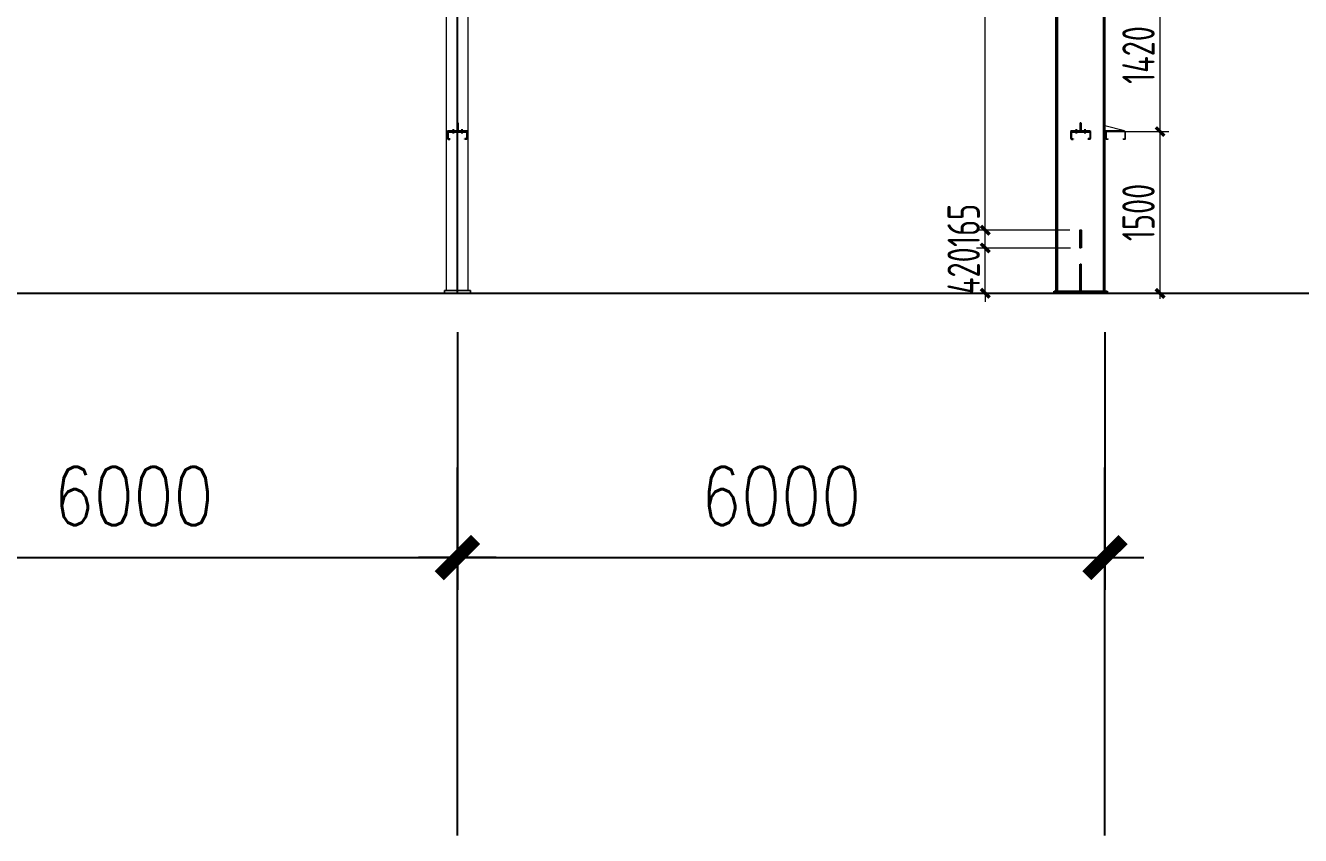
# Model space of a CAD drawing. Header units: millimetres. Extents: x -300006 to 582436, y -239689 to 0.
# Drawn here: x -75204 to -63390, y -226943 to -219433 of the extents above; entities that cross this region are included whole.
import ezdxf

# ---------------------------------------------------------------- set-up
doc = ezdxf.new("R2010")
doc.units = ezdxf.units.MM
doc.linetypes.add('DIVIDE2', pattern=[15.875, 6.35, -3.175, 0, -3.175, 0, -3.175])
doc.layers.add('PUB_HATCH', color=8, linetype='Continuous')
doc.styles.add('DIM_FONT', font='SIMPLEX.shx', dxfattribs={"width": 0.8})
doc.styles.add('样式 1', font='gbenor.shx', dxfattribs={"width": 0.8, "height": 300})
doc.dimstyles.new('1细化GJ实际标注', dxfattribs={"dimtxt": 800, "dimasz": 80, "dimexe": 80, "dimexo": 100, "dimgap": 50, "dimtad": 1, "dimdec": 0, "dimzin": 0, "dimdsep": 46, "dimtxsty": '样式 1', "dimblk1": 'ARCHTICK', "dimblk2": 'ARCHTICK', "dimsah": 1, "dimcen": 0.09, "dimdle": 50, "dimclrd": 252, "dimclre": 252, "dimclrt": 7, "dimadec": 0, "dimazin": 0, "dimtfac": 1, "dimtdec": 0, "dimtix": 1, "dimtmove": 2, "dimatfit": 3, "dimldrblk": 'ARCHTICK', "dimfxl": 80, "dimtolj": 1, "dimtzin": 0, "dimlwd": 13, "dimlwe": 13, "dimarcsym": 0})
doc.dimstyles.new('WGH', dxfattribs={"dimscale": 1.2, "dimtxt": 450, "dimasz": 2, "dimexe": 250, "dimexo": 300, "dimgap": 250, "dimtad": 1, "dimdec": 0, "dimzin": 0, "dimdsep": 46, "dimtxsty": 'DIM_FONT', "dimblk1": '_DIMX', "dimblk2": '_DIMX', "dimsah": 1, "dimcen": 0.09, "dimclrd": 3, "dimclre": 3, "dimclrt": 7, "dimadec": 0, "dimazin": 0, "dimtfac": 1, "dimtdec": 0, "dimtix": 1, "dimtmove": 2, "dimatfit": 3, "dimldrblk": '_DIMX', "dimfxl": 250, "dimtolj": 1, "dimtzin": 0, "dimarcsym": 0})

# ---------------------------------------------------------------- blocks, each defined once
blk = doc.blocks.new('_DIMX')
blk.add_line((-150, 0), (150, 0))
at = {"const_width": 50}
blk.add_lwpolyline([(-70, -70), (70, 70)], dxfattribs=at)
blk = doc.blocks.new('*D374')
at = {"color": 3, "lineweight": -2, "transparency": 16777216}
for p, q in [((-77202, -222276), (-77202, -224666)), ((-71202, -222276), (-71202, -224666)), ((-77200, -224366), (-71205, -224366))]:
    blk.add_line(p, q, dxfattribs=at)
at = {"layer": 'Defpoints', "color": 0, "transparency": 16777216}
for p in [(-77202, -221916), (-71202, -221916), (-71202, -224366)]:
    blk.add_point(p, dxfattribs=at)
at = {"color": 3, "lineweight": -2, "transparency": 16777216, "xscale": 2.4, "yscale": 2.4, "zscale": 2.4, "rotation": 180}
blk.add_blockref('_DIMX', (-77202, -224366), dxfattribs=at)
at = {"color": 3, "lineweight": -2, "transparency": 16777216, "xscale": 2.4, "yscale": 2.4, "zscale": 2.4}
blk.add_blockref('_DIMX', (-71202, -224366), dxfattribs=at)
at = {"color": 7, "transparency": 16777216, "insert": (-74202, -223796), "char_height": 540, "attachment_point": 5, "style": 'DIM_FONT'}
blk.add_mtext('\\A1;6000', dxfattribs=at)
blk = doc.blocks.new('*D375')
at = {"color": 3, "lineweight": -2, "transparency": 16777216}
for p, q in [((-71202, -222276), (-71202, -224666)), ((-65202, -222276), (-65202, -224666)), ((-71200, -224366), (-65205, -224366))]:
    blk.add_line(p, q, dxfattribs=at)
at = {"layer": 'Defpoints', "color": 0, "transparency": 16777216}
for p in [(-71202, -221916), (-65202, -221916), (-65202, -224366)]:
    blk.add_point(p, dxfattribs=at)
at = {"color": 3, "lineweight": -2, "transparency": 16777216, "xscale": 2.4, "yscale": 2.4, "zscale": 2.4, "rotation": 180}
blk.add_blockref('_DIMX', (-71202, -224366), dxfattribs=at)
at = {"color": 3, "lineweight": -2, "transparency": 16777216, "xscale": 2.4, "yscale": 2.4, "zscale": 2.4}
blk.add_blockref('_DIMX', (-65202, -224366), dxfattribs=at)
at = {"color": 7, "transparency": 16777216, "insert": (-68202, -223796), "char_height": 540, "attachment_point": 5, "style": 'DIM_FONT'}
blk.add_mtext('\\A1;6000', dxfattribs=at)
blk = doc.blocks.new('_ArchTick')
at = {"color": 0, "linetype": 'ByBlock', "const_width": 0.4}
blk.add_lwpolyline([(-0.5, -0.5), (0.5, 0.5)], dxfattribs=at)
blk = doc.blocks.new('*D435')
at = {"color": 252, "lineweight": 13, "ltscale": 1.5, "transparency": 16777216}
for p, q in [((-65102, -220416), (-64611, -220416)), ((-64691, -221966), (-64691, -220366)), ((-65082, -221916), (-64611, -221916))]:
    blk.add_line(p, q, dxfattribs=at)
at = {"layer": 'Defpoints', "color": 0, "ltscale": 1.5, "transparency": 16777216}
for p in [(-65202, -220416), (-64691, -220416), (-65182, -221916)]:
    blk.add_point(p, dxfattribs=at)
at = {"color": 252, "lineweight": 13, "ltscale": 1.5, "transparency": 16777216, "xscale": 80, "yscale": 80, "zscale": 80}
for p, rotation in [((-64691, -220416), 90), ((-64691, -221916), 270)]:
    blk.add_blockref('_ArchTick', p, dxfattribs=dict(at, rotation=rotation))
at = {"color": 7, "ltscale": 1.5, "transparency": 16777216, "insert": (-64891, -221166), "char_height": 300, "attachment_point": 5, "rotation": 90, "style": '样式 1'}
blk.add_mtext('\\A1;1500', dxfattribs=at)
blk = doc.blocks.new('*D438')
at = {"color": 252, "lineweight": 13, "ltscale": 1.5, "transparency": 16777216}
for p, q in [((-65102, -218996), (-64611, -218996)), ((-64691, -220466), (-64691, -218946)), ((-65102, -220416), (-64611, -220416))]:
    blk.add_line(p, q, dxfattribs=at)
at = {"layer": 'Defpoints', "color": 0, "ltscale": 1.5, "transparency": 16777216}
for p in [(-65202, -218996), (-64691, -218996), (-65202, -220416)]:
    blk.add_point(p, dxfattribs=at)
at = {"color": 252, "lineweight": 13, "ltscale": 1.5, "transparency": 16777216, "xscale": 80, "yscale": 80, "zscale": 80}
for p, rotation in [((-64691, -218996), 90), ((-64691, -220416), 270)]:
    blk.add_blockref('_ArchTick', p, dxfattribs=dict(at, rotation=rotation))
at = {"color": 7, "ltscale": 1.5, "transparency": 16777216, "insert": (-64891, -219706), "char_height": 300, "attachment_point": 5, "rotation": 90, "style": '样式 1'}
blk.add_mtext('\\A1;1420', dxfattribs=at)
blk = doc.blocks.new('*D476')
at = {"color": 252, "lineweight": 13, "transparency": 16777216}
for p, q in [((-65522, -221496), (-66391, -221496)), ((-66311, -221496), (-66311, -221416)), ((-66311, -221916), (-66311, -221496)), ((-65772, -221916), (-66391, -221916)), ((-66311, -221916), (-66311, -221996))]:
    blk.add_line(p, q, dxfattribs=at)
at = {"layer": 'Defpoints', "color": 0, "transparency": 16777216}
for p in [(-66311, -221496), (-65422, -221496), (-65672, -221916)]:
    blk.add_point(p, dxfattribs=at)
at = {"color": 252, "lineweight": 13, "transparency": 16777216, "xscale": 80, "yscale": 80, "zscale": 80}
for p, rotation in [((-66311, -221496), 270), ((-66311, -221916), 90)]:
    blk.add_blockref('_ArchTick', p, dxfattribs=dict(at, rotation=rotation))
at = {"color": 7, "transparency": 16777216, "insert": (-66511, -221706), "char_height": 300, "attachment_point": 5, "rotation": 90, "style": '样式 1'}
blk.add_mtext('\\A1;420', dxfattribs=at)
blk = doc.blocks.new('*D477')
at = {"color": 252, "lineweight": 13, "transparency": 16777216}
for p, q in [((-66311, -221546), (-66311, -221281)), ((-65527, -221331), (-66391, -221331)), ((-65522, -221496), (-66391, -221496))]:
    blk.add_line(p, q, dxfattribs=at)
at = {"layer": 'Defpoints', "color": 0, "transparency": 16777216}
for p in [(-66311, -221331), (-65427, -221331), (-65422, -221496)]:
    blk.add_point(p, dxfattribs=at)
at = {"color": 252, "lineweight": 13, "transparency": 16777216, "xscale": 80, "yscale": 80, "zscale": 80}
for p, rotation in [((-66311, -221331), 90), ((-66311, -221496), 270)]:
    blk.add_blockref('_ArchTick', p, dxfattribs=dict(at, rotation=rotation))
at = {"color": 7, "transparency": 16777216, "insert": (-66511, -221286), "char_height": 300, "attachment_point": 5, "rotation": 90, "style": '样式 1'}
blk.add_mtext('\\A1;165', dxfattribs=at)
blk = doc.blocks.new('*D478')
at = {"color": 252, "lineweight": 13, "transparency": 16777216}
for p, q in [((-66311, -221381), (-66311, -215481)), ((-65522, -215531), (-66391, -215531)), ((-65527, -221331), (-66391, -221331))]:
    blk.add_line(p, q, dxfattribs=at)
at = {"layer": 'Defpoints', "color": 0, "transparency": 16777216}
for p in [(-66311, -215531), (-65422, -215531), (-65427, -221331)]:
    blk.add_point(p, dxfattribs=at)
at = {"color": 252, "lineweight": 13, "transparency": 16777216, "xscale": 80, "yscale": 80, "zscale": 80}
for p, rotation in [((-66311, -215531), 90), ((-66311, -221331), 270)]:
    blk.add_blockref('_ArchTick', p, dxfattribs=dict(at, rotation=rotation))
at = {"color": 7, "transparency": 16777216, "insert": (-66511, -218431), "char_height": 300, "attachment_point": 5, "rotation": 90, "style": '样式 1'}
blk.add_mtext('\\A1;5800', dxfattribs=at)

msp = doc.modelspace()

# ---------------------------------------------------------------- hatches: boundary and pattern name
at = {"ltscale": 1.5}
h = msp.add_hatch(dxfattribs=at)
h.set_pattern_fill('ANSI31', color=0, scale=50, style=0)
h.set_pattern_definition([(45, (-2540477.1363, 1844444.2664), (-4.419417382, 4.419417382), [])])
h.paths.add_polyline_path([(-65422.5, -221495.7), (-65432.5, -221495.7), (-65432.5, -221330.7), (-65422.5, -221330.7)])

# ---------------------------------------------------------------- linework, layer by layer
at = {"color": 1}
for p, q in [((-71202.5, -221915.7), (-71202.5, -200167.6)), ((-113565.6, -221915.7), (-52679.5, -221915.7))]:
    msp.add_line(p, q, dxfattribs=at)
at = {"color": 1, "ltscale": 1.5}
msp.add_line((-71202.5, -221915.7), (-71202.5, -204236.6), dxfattribs=at)
at = {"color": 0, "linetype": 'ByBlock', "lineweight": 18}
for p, q in [((-71302.5, -221890.7), (-71302.4, -211789.4)), ((-71205, -221890.7), (-71204.9, -211789.4)), ((-71200, -221890.7), (-71199.9, -211789.4)), ((-71102.5, -221890.7), (-71102.4, -211789.4)), ((-71202.5, -221915.7), (-71202.5, -211868.8))]:
    msp.add_line(p, q, dxfattribs=at)
at = {"color": 0}
for p, q in [((-65642.5, -221915.7), (-65642.5, -211780.9)), ((-65212.5, -221915.7), (-65212.5, -211914.7)), ((-65202.5, -221915.7), (-65202.5, -211915.7)), ((-65652.5, -221915.7), (-65652.5, -212711.2)), ((-65672.5, -221895.7), (-65182.5, -221895.7)), ((-65672.5, -221915.7), (-65672.5, -221895.7)), ((-65182.5, -221915.7), (-65672.5, -221915.7)), ((-65182.5, -221895.7), (-65182.5, -221915.7))]:
    msp.add_line(p, q, dxfattribs=at)
at = {"color": 3}
for p, q in [((-71205.5, -220335.8), (-71199.5, -220335.8)), ((-71205.5, -220335.8), (-71205.5, -220409.8)), ((-71199.5, -220335.8), (-71199.5, -220409.8)), ((-65430.5, -220335.8), (-65424.5, -220335.8)), ((-65430.5, -220335.8), (-65430.5, -220409.8)), ((-65424.5, -220335.8), (-65424.5, -220409.8)), ((-71292.5, -220409.8), (-71112.5, -220409.8)), ((-71292.5, -220409.8), (-71292.5, -220415.8)), ((-71292.5, -220415.8), (-71112.5, -220415.8)), ((-71292.5, -220420.8), (-71292.5, -220480.8)), ((-71290.5, -220420.8), (-71290.5, -220480.8)), ((-71287.5, -220417.8), (-71117.5, -220417.8)), ((-71114.5, -220420.8), (-71114.5, -220480.8)), ((-71112.5, -220409.8), (-71112.5, -220415.8)), ((-71112.5, -220420.8), (-71112.5, -220480.8)), ((-65517.5, -220409.8), (-65337.5, -220409.8)), ((-65517.5, -220409.8), (-65517.5, -220415.8)), ((-65517.5, -220415.8), (-65337.5, -220415.8)), ((-65517.5, -220420.8), (-65517.5, -220480.8)), ((-65515.5, -220420.8), (-65515.5, -220480.8)), ((-65512.5, -220417.8), (-65342.5, -220417.8)), ((-65339.5, -220420.8), (-65339.5, -220480.8)), ((-65337.5, -220409.8), (-65337.5, -220415.8)), ((-65337.5, -220420.8), (-65337.5, -220480.8)), ((-71287.5, -220483.8), (-71272.5, -220483.8)), ((-71287.5, -220485.8), (-71272.5, -220485.8)), ((-71272.5, -220483.8), (-71272.5, -220485.8)), ((-71117.5, -220483.8), (-71132.5, -220483.8)), ((-71132.5, -220485.8), (-71132.5, -220483.8)), ((-71117.5, -220485.8), (-71132.5, -220485.8)), ((-65512.5, -220483.8), (-65497.5, -220483.8)), ((-65512.5, -220485.8), (-65497.5, -220485.8)), ((-65497.5, -220483.8), (-65497.5, -220485.8)), ((-65342.5, -220483.8), (-65357.5, -220483.8)), ((-65357.5, -220485.8), (-65357.5, -220483.8)), ((-65342.5, -220485.8), (-65357.5, -220485.8))]:
    msp.add_line(p, q, dxfattribs=at)
at = {"color": 3, "linetype": 'DIVIDE2', "ltscale": 10}
for p, q in [((-71242.5, -220393.2), (-71242.5, -220434.7)), ((-71162.5, -220393.2), (-71162.5, -220434.7)), ((-65467.5, -220393.2), (-65467.5, -220434.7)), ((-65387.5, -220393.2), (-65387.5, -220434.7))]:
    msp.add_line(p, q, dxfattribs=at)
at = {"color": 3, "lineweight": 13}
for p, q in [((-65202.5, -220415.8), (-65202.4, -220364.2)), ((-65202.5, -220415.8), (-65202.4, -220364.2)), ((-65022.2, -220409.8), (-65202.5, -220409.8)), ((-65022.2, -220409.8), (-65202.5, -220409.8)), ((-65022.2, -220409.8), (-65202.5, -220409.8)), ((-65022.2, -220409.8), (-65202.5, -220409.8)), ((-65014.6, -220415.8), (-65202.5, -220415.8)), ((-65014.7, -220415.8), (-65202.5, -220415.8)), ((-65014.7, -220415.8), (-65202.5, -220415.8)), ((-65014.6, -220415.8), (-65202.5, -220415.8)), ((-65022.2, -220409.8), (-65202.4, -220364.2)), ((-65022.2, -220409.8), (-65202.4, -220364.2)), ((-65192.4, -220418.8), (-65192.7, -220483.8)), ((-65192.4, -220418.8), (-65192.7, -220483.8)), ((-65189.4, -220420.8), (-65189.7, -220481.8)), ((-65189.4, -220420.8), (-65189.7, -220481.8)), ((-65015.2, -220415.8), (-65189.5, -220415.8)), ((-65015.2, -220415.8), (-65189.5, -220415.8)), ((-65017.2, -220418.8), (-65187.4, -220418.8)), ((-65017.2, -220418.8), (-65187.4, -220418.8)), ((-65022.2, -220415.8), (-65022.2, -220409.8)), ((-65022.2, -220415.8), (-65022.2, -220409.8)), ((-65015.4, -220481.8), (-65015.2, -220420.8)), ((-65015.4, -220481.8), (-65015.2, -220420.8)), ((-65012.4, -220483.7), (-65012.2, -220418.8)), ((-65012.4, -220483.7), (-65012.2, -220418.8)), ((-65189.6, -220486.8), (-65172.6, -220486.7)), ((-65189.6, -220486.8), (-65172.6, -220486.7)), ((-65187.7, -220483.7), (-65172.7, -220483.7)), ((-65187.7, -220483.7), (-65172.7, -220483.7)), ((-65172.6, -220486.7), (-65172.7, -220483.7)), ((-65172.6, -220486.7), (-65172.7, -220483.7)), ((-65032.4, -220483.8), (-65017.4, -220483.8)), ((-65032.4, -220486.8), (-65032.4, -220483.8)), ((-65032.4, -220486.8), (-65032.4, -220483.8)), ((-65032.4, -220483.8), (-65017.4, -220483.8)), ((-65032.4, -220486.8), (-65015.4, -220486.8)), ((-65032.4, -220486.8), (-65015.4, -220486.8))]:
    msp.add_line(p, q, dxfattribs=at)
at = {"color": 4}
for p, q in [((-65431.5, -221895.7), (-65431.5, -221645.7)), ((-65423.5, -221895.7), (-65423.5, -221645.7))]:
    msp.add_line(p, q, dxfattribs=at)
at = {"color": 4, "ltscale": 1.5}
for p, q in [((-65431.5, -221895.7), (-65423.5, -221895.7)), ((-71202.5, -226943.2), (-71202.5, -223531.8)), ((-65202.5, -226943.2), (-65202.5, -223531.8))]:
    msp.add_line(p, q, dxfattribs=at)
at = {"color": 0, "ltscale": 1.5}
msp.add_lwpolyline([(-65422.5, -221495.7), (-65432.5, -221495.7), (-65432.5, -221330.7), (-65422.5, -221330.7)], close=True, dxfattribs=at)
at = {"color": 0, "linetype": 'ByBlock', "lineweight": 18}
for points in [[(-71322.7, -221890.7), (-71082.2, -221890.7), (-71082.2, -221915.7), (-71322.7, -221915.7)], [(-71082.2, -221890.7), (-71322.7, -221890.7), (-71322.7, -221915.7), (-71082.2, -221915.7)]]:
    msp.add_lwpolyline(points, close=True, dxfattribs=at)
at = {"color": 3}
for centre, radius, start, end in [((-71287.5, -220420.8), 5, 90, 180), ((-71287.5, -220420.8), 3, 90, 180), ((-71117.5, -220420.8), 5, 0, 90), ((-71117.5, -220420.8), 3, 0, 90), ((-65512.5, -220420.8), 5, 90, 180), ((-65512.5, -220420.8), 3, 90, 180), ((-65342.5, -220420.8), 5, 0, 90), ((-65342.5, -220420.8), 3, 0, 90), ((-71287.5, -220480.8), 5, 180, 270), ((-71287.5, -220480.8), 3, 180, 270), ((-71117.5, -220480.8), 5, 270, 0), ((-71117.5, -220480.8), 3, 270, 0), ((-65512.5, -220480.8), 5, 180, 270), ((-65512.5, -220480.8), 3, 180, 270), ((-65342.5, -220480.8), 5, 270, 0), ((-65342.5, -220480.8), 3, 270, 0)]:
    msp.add_arc(centre, radius, start, end, dxfattribs=at)
at = {"color": 3, "lineweight": 13}
for centre, radius, start, end in [((-65189.4, -220418.8), 3, 90.25505, 180.25506), ((-65189.4, -220418.8), 3, 90.25505, 180.25506), ((-65187.4, -220420.8), 2, 90.25505, 180.25506), ((-65187.4, -220420.8), 2, 90.25505, 180.25506), ((-65017.2, -220420.8), 2, 0.25506, 90.25505), ((-65017.2, -220420.8), 2, 0.25506, 90.25505), ((-65015.2, -220418.8), 3, 0.25506, 90.25505), ((-65015.2, -220418.8), 3, 0.25506, 90.25505), ((-65189.7, -220483.8), 3, 180.25506, 270.25505), ((-65189.7, -220483.8), 3, 180.25506, 270.25505), ((-65187.7, -220481.7), 2, 180.25506, 270.25505), ((-65187.7, -220481.7), 2, 180.25506, 270.25505), ((-65017.4, -220481.8), 2, 270.25505, 0.25506), ((-65017.4, -220481.8), 2, 270.25505, 0.25506), ((-65015.4, -220483.8), 3, 270.25505, 0.25506), ((-65015.4, -220483.8), 3, 270.25505, 0.25506)]:
    msp.add_arc(centre, radius, start, end, dxfattribs=at)
at = {"layer": 'PUB_HATCH', "color": 4}
msp.add_line((-65431.5, -221645.7), (-65423.5, -221645.7), dxfattribs=at)

# ---------------------------------------------------------------- dimensions: what is measured, and where the dimension line sits
at = {"color": 0}
for base, p1, p2, picture, middle in [((-66310.7, -215530.7), (-65427.5, -221330.7), (-65422.5, -215530.7), '*D478', (-66510.7, -218430.7)), ((-66310.7, -221495.7), (-65672.5, -221915.7), (-65422.5, -221495.7), '*D476', (-66510.7, -221705.7))]:
    dim = msp.add_linear_dim(base=base, p1=p1, p2=p2, angle=90, dimstyle='1细化GJ实际标注', dxfattribs=at)
    dim.commit()
    dim.dimension.update_dxf_attribs({"geometry": picture, "text_midpoint": middle})
at = {"color": 0, "ltscale": 1.5}
for base, p1, p2, picture, middle in [((-64691.1, -218995.8), (-65202.5, -220415.8), (-65202.5, -218995.8), '*D438', (-64891.1, -219705.8)), ((-64691.1, -220415.8), (-65182.5, -221915.7), (-65202.5, -220415.8), '*D435', (-64891.1, -221165.8))]:
    dim = msp.add_linear_dim(base=base, p1=p1, p2=p2, angle=90, dimstyle='1细化GJ实际标注', dxfattribs=at)
    dim.commit()
    dim.dimension.update_dxf_attribs({"geometry": picture, "text_midpoint": middle})
at = {"color": 0}
dim = msp.add_linear_dim(base=(-66310.7, -221330.7), p1=(-65422.5, -221495.7), p2=(-65427.5, -221330.7), angle=90, dimstyle='1细化GJ实际标注', dxfattribs=at)
dim.commit()
dim.dimension.update_dxf_attribs({"geometry": '*D477', "text_midpoint": (-66510.7, -221285.7), "dimtype": 160})
for base, p1, p2, picture, middle in [((-71202.5, -224365.9), (-77202.5, -221915.7), (-71202.5, -221915.7), '*D374', (-74202.5, -223795.9)), ((-65202.5, -224365.9), (-71202.5, -221915.7), (-65202.5, -221915.7), '*D375', (-68202.5, -223795.9))]:
    dim = msp.add_linear_dim(base=base, p1=p1, p2=p2, dimstyle='WGH', dxfattribs=at)
    dim.commit()
    dim.dimension.update_dxf_attribs({"geometry": picture, "text_midpoint": middle})

doc.saveas('drawing.dxf')
